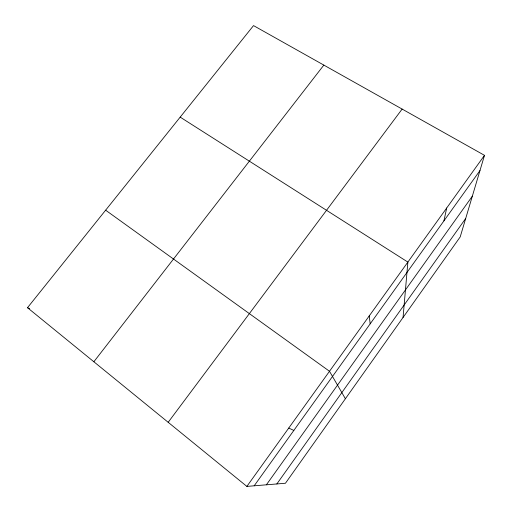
<?xml version="1.0" encoding="UTF-8"?>
<svg xmlns="http://www.w3.org/2000/svg" width="512" height="512" viewBox="0 0 512 512"><rect width="100%" height="100%" fill="white"/><g stroke="black" fill="none" stroke-linecap="round" stroke-linejoin="round"><path stroke-width="0.77" d="M403.053 317.472L407.878 262.093L180.186 117.133M443.93 220.877L446.694 208.013M484.499 155.341L460.205 236.915L285.44 483.251L246.867 486.4L27.501 307.706L253.523 25.6L484.499 155.341L246.867 486.4M276.851 483.955L465.696 218.464M266.387 484.806L472.333 196.198M254.182 485.805L479.974 170.547M168.179 422.304L402.138 109.075M93.856 361.76L323.846 65.101M27.501 307.706L29.645 308.698M288.736 428.064L293.837 430.432M105.632 210.189L329.504 371.277L345.389 398.752M369.203 315.968L370.195 323.821"/></g></svg>
